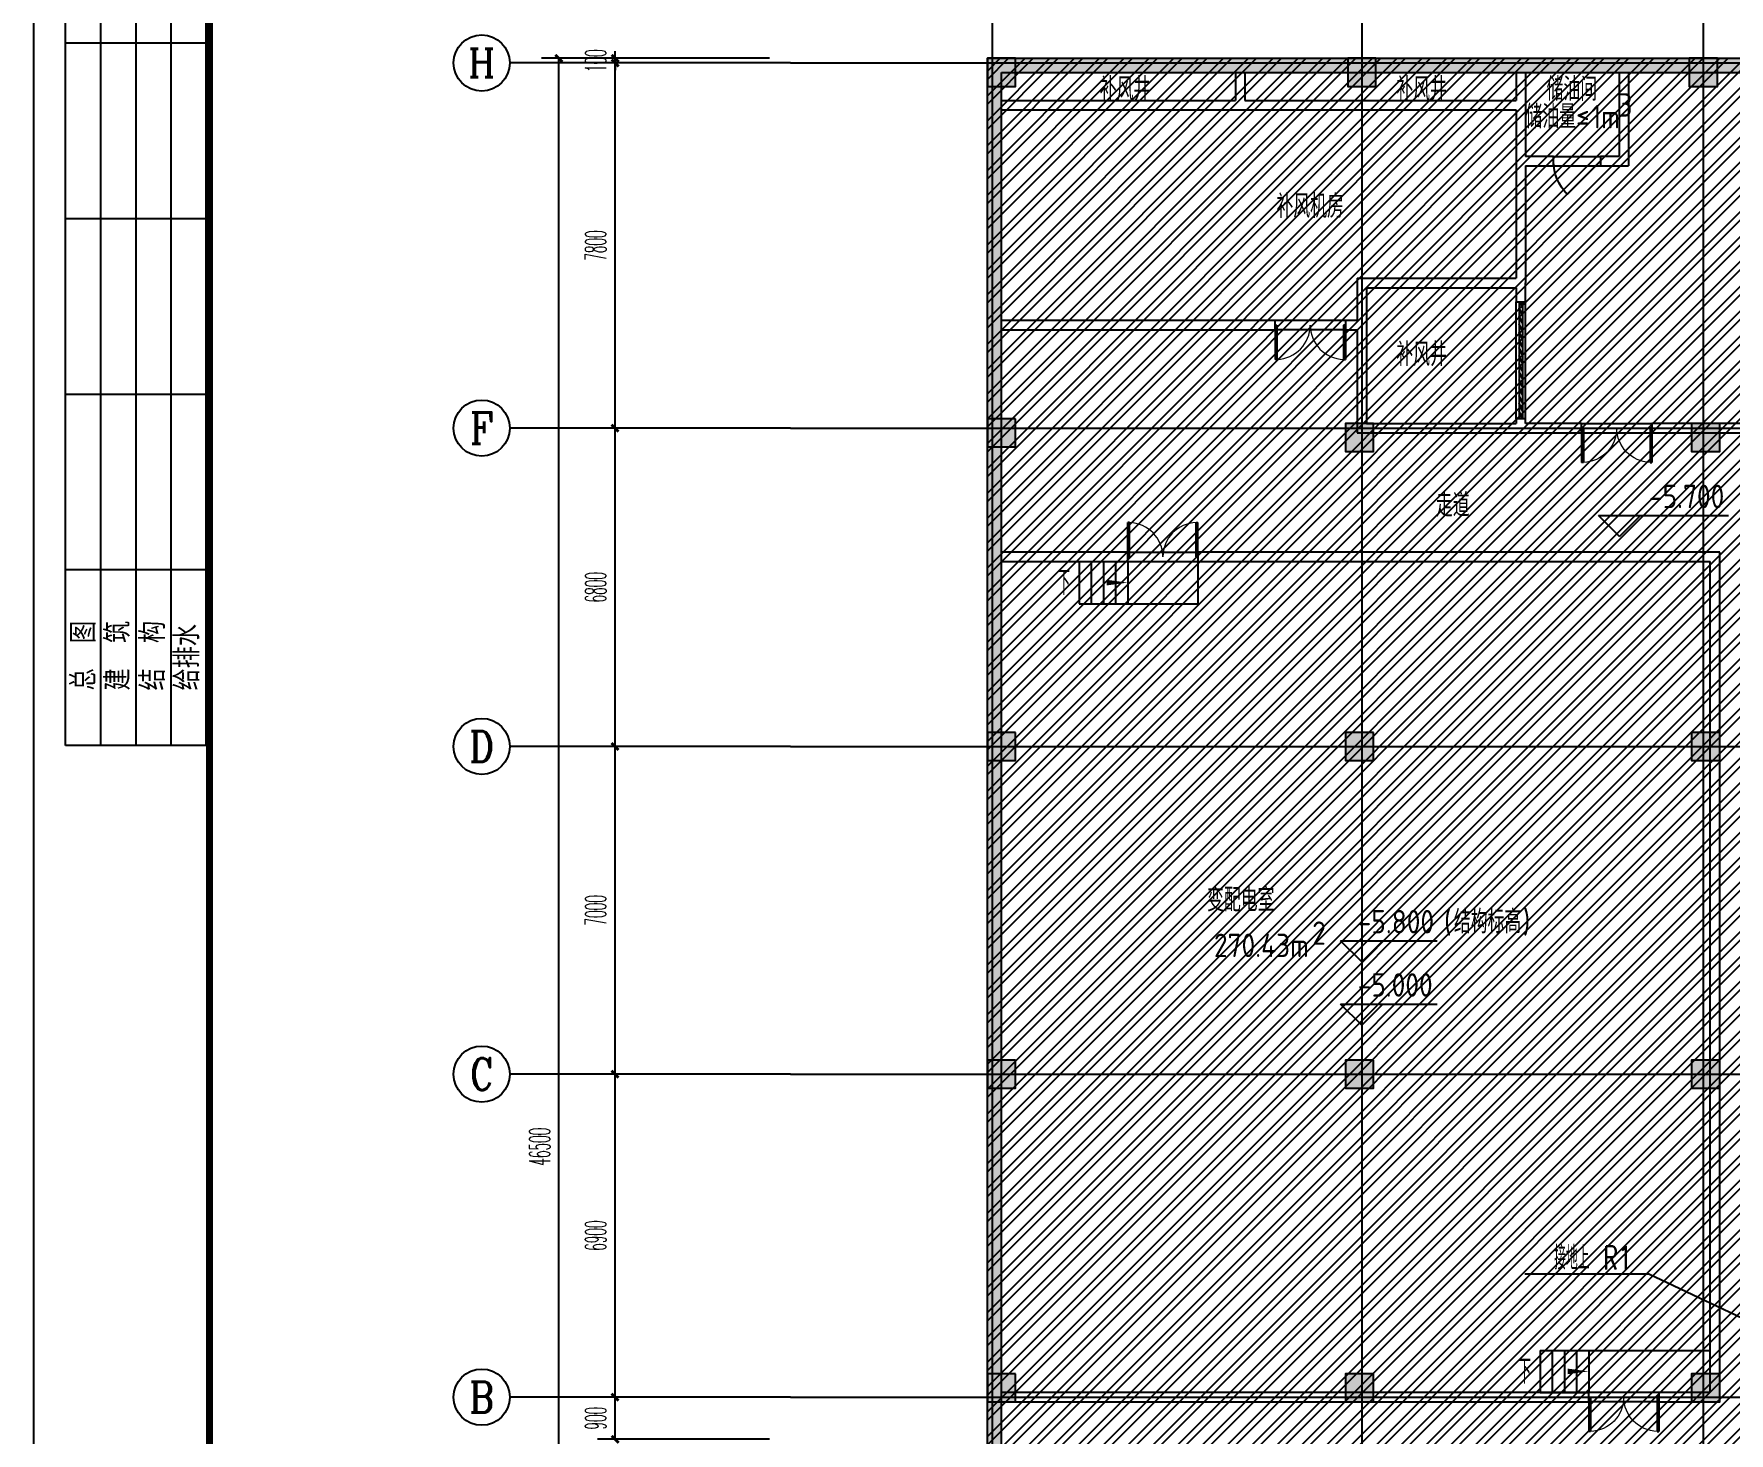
# Model space of a CAD drawing. Extents: x -888467 to -675969, y -675351 to -419232.
# Drawn here: x -888467 to -852239, y -632364 to -602476 of the extents above; entities that cross this region are included whole.
import ezdxf
from ezdxf.enums import TextEntityAlignment as Align

# ---------------------------------------------------------------- set-up
doc = ezdxf.new("R2010")
doc.units = 0
doc.header["$LTSCALE"] = 1000
doc.layers.get('0').update_dxf_attribs({"linetype": 'CONTINUOUS'})
doc.layers.get('Defpoints').update_dxf_attribs({"linetype": 'CONTINUOUS'})
for name, color, linetype in [('2-房间名称', 7, 'CONTINUOUS'), ('3-建筑', 7, 'CONTINUOUS'), ('3-淡显', 8, 'CONTINUOUS'), ('AXIS_TEXT', 7, 'CONTINUOUS'), ('BTTK', 7, 'CONTINUOUS'), ('DOTE', 252, 'CONTINUOUS'), ('PUB_TITLE', 7, 'CONTINUOUS'), ('建筑层', 253, 'CONTINUOUS'), ('改过图层标记', 3, 'CONTINUOUS'), ('标注-', 4, 'CONTINUOUS'), ('结构柱子', 253, 'CONTINUOUS')]:
    doc.layers.add(name, color=color, linetype=linetype)
doc.styles.add('_TCH_AXIS', font='COMPLEX', dxfattribs={"bigfont": 'GBCBIG'})
doc.styles.add('_TCH_DIM_T3', font='simplex.shx', dxfattribs={"width": 0.423529, "bigfont": 'gbcbig.shx'})
doc.styles.add('A_DIM', font='simplex.shx', dxfattribs={"width": 0.7, "bigfont": 'gbcbig.shx'})
doc.styles.add('COMPLEX', font='COMPLEX')
doc.styles.add('HZ(TK)', font='geniso.shx', dxfattribs={"width": 0.9, "bigfont": 'hztxt.shx'})
doc.styles.get("Standard").update_dxf_attribs({"font": 'GBENOR', "bigfont": 'GBCBIG'})
doc.styles.add('设备标注', font='simplex.shx', dxfattribs={"width": 0.705882, "bigfont": 'gbcbig.shx'})
doc.dimstyles.new('_TCH_ARCH&&150', dxfattribs={"dimtxt": 446.25, "dimasz": 150, "dimexe": 375, "dimexo": 450, "dimgap": 189.375, "dimtad": 1, "dimdec": 0, "dimzin": 0, "dimdsep": 46, "dimtxsty": '_TCH_DIM_T3', "dimblk": 'ARCHTICK', "dimcen": 0.09, "dimclrt": 7, "dimazin": 2, "dimtfac": 1, "dimtdec": 0, "dimtix": 1, "dimtmove": 2, "dimatfit": 3, "dimfxl": 1, "dimtolj": 1, "dimtzin": 0, "dimarcsym": 0})

# ---------------------------------------------------------------- blocks, each defined once
blk = doc.blocks.new('vhtemplate_2019年新竖式图框_A1_1_2', base_point=(-420.5, 0))
at = {"layer": 'PUB_TITLE'}
for p, q in [((-416, 384.5), (-416, 584.5)), ((-411, 584.5), (-411, 384.5)), ((-406, 584.5), (-406, 384.5)), ((-401, 584.5), (-401, 384.5)), ((-396, 584.5), (-396, 384.5)), ((-396, 484.5), (-416, 484.5)), ((-396, 459.5), (-416, 459.5)), ((-396, 434.5), (-416, 434.5)), ((-396, 409.5), (-416, 409.5)), ((-396, 384.5), (-416, 384.5))]:
    blk.add_line(p, q, dxfattribs=at)
at = {"layer": 'PUB_TITLE', "color": 7}
blk.add_lwpolyline([(-420.5, 594), (841, 594), (841, 0), (-420.5, 0)], close=True, dxfattribs=at)
at = {"layer": 'PUB_TITLE', "const_width": 1}
blk.add_lwpolyline([(-395.5, 10), (831, 10), (831, 584), (-395.5, 584)], close=True, dxfattribs=at)
at = {"layer": 'BTTK', "color": 4, "style": 'HZ(TK)', "width": 0.9}
for tag, p in [('合作单位', (796, 511.5)), ('建设单位', (796, 209.5)), ('工程名称', (796, 176.5)), ('子项名称', (806, 160)), ('图纸名称', (796, 141))]:
    blk.add_attdef(tag, text='', height=3.5, dxfattribs=at).set_placement(p, align=Align.MIDDLE_CENTER)
for tag, p in [('注册证书号', (808.5, 279)), ('注册印章号', (808.5, 271)), ('设计号', (806, 193)), ('图别', (789.75, 34)), ('图号', (822.25, 34)), ('版本号', (789.75, 26)), ('日期', (822.25, 26))]:
    blk.add_attdef(tag, text='', height=3.5, dxfattribs=at).set_placement(p, align=Align.MIDDLE)
at = {"layer": 'PUB_TITLE', "style": 'HZ(TK)', "width": 0.9}
for s, p in [('总  图', (-411.68, 392.34)), ('建  筑', (-406.8, 392.34)), ('结  构', (-401.8, 392.34)), ('给排水', (-396.93, 392.34))]:
    blk.add_text(s, height=3.5, rotation=90, dxfattribs=at).set_placement(p)
blk = doc.blocks.new('$WINLIB2D$00000039')
at = {"color": 0}
for points in [[(-0.5, 0.5), (-0.5, -0.5)], [(0.5, 0.5), (-0.5, 0.5)], [(0.5, -0.5), (0.5, 0.5)], [(-0.5, 0.167), (0.5, 0.167)], [(-0.384, -0.167), (-0.448, 0.167)], [(-0.316, -0.167), (-0.38, 0.167)], [(-0.248, -0.167), (-0.312, 0.167)], [(-0.18, -0.167), (-0.244, 0.167)], [(-0.112, -0.167), (-0.176, 0.167)], [(-0.044, -0.167), (-0.108, 0.167)], [(0.024, -0.167), (-0.04, 0.167)], [(0.092, -0.167), (0.028, 0.167)], [(0.16, -0.167), (0.096, 0.167)], [(0.228, -0.167), (0.164, 0.167)], [(0.296, -0.167), (0.232, 0.167)], [(0.364, -0.167), (0.3, 0.167)], [(0.432, -0.167), (0.368, 0.167)], [(0.5, -0.167), (0.436, 0.167)], [(-0.452, -0.167), (-0.5, 0.084)], [(-0.5, -0.167), (0.5, -0.167)], [(0.5, -0.5), (-0.5, -0.5)]]:
    blk.add_lwpolyline(points, dxfattribs=at)
blk = doc.blocks.new('$DorLib2D$00000002')
for p, q in [((-0.5, 0), (-0.5, 0.4875)), ((-0.475, 0.4875), (-0.5, 0.4875)), ((-0.475, 0), (-0.475, 0.4875)), ((0.475, 0), (0.475, 0.4875)), ((0.475, 0.4875), (0.5, 0.4875)), ((0.5, 0), (0.5, 0.4875)), ((-0.5, 0), (-0.475, 0)), ((0.5, 0), (0.475, 0))]:
    blk.add_line(p, q)
at = {"lineweight": 13}
for centre, start, end in [((-0.4875, 0), 0, 88.53072), ((0.4875, 0), 91.46928, 180)]:
    blk.add_arc(centre, 0.4875, start, end, dxfattribs=at)
blk = doc.blocks.new('$DorLib2D$00000114')
at = {"color": 0}
blk.add_line((0.5, 0), (-0.207, 0.707), dxfattribs=at)
blk.add_arc((0.5, 0), 1, 135, 180, dxfattribs=at)
blk = doc.blocks.new('_ArchTick')
at = {"color": 0, "linetype": 'ByBlock', "const_width": 0.4}
blk.add_lwpolyline([(-0.5, -0.5), (0.5, 0.5)], dxfattribs=at)
blk = doc.blocks.new('*D197')
at = {"layer": '3-建筑', "color": 0, "lineweight": -2, "transparency": 16777216}
for p, q in [((-872747, -631597), (-876422, -631597)), ((-876047, -632497), (-876047, -631597)), ((-872747, -632497), (-876422, -632497))]:
    blk.add_line(p, q, dxfattribs=at)
at = {"layer": 'Defpoints', "color": 0, "transparency": 16777216}
for p in [(-876047, -631597), (-872297, -631597), (-872297, -632497)]:
    blk.add_point(p, dxfattribs=at)
at = {"layer": '3-建筑', "color": 0, "lineweight": -2, "transparency": 16777216, "xscale": 150, "yscale": 150, "zscale": 150}
for p, rotation in [((-876047, -631597), 90), ((-876047, -632497), 270)]:
    blk.add_blockref('_ArchTick', p, dxfattribs=dict(at, rotation=rotation))
at = {"layer": '3-建筑', "color": 7, "transparency": 16777216, "insert": (-876460, -632047), "char_height": 446.2, "attachment_point": 5, "rotation": 90, "style": '_TCH_DIM_T3'}
blk.add_mtext('\\A1;900', dxfattribs=at)
blk = doc.blocks.new('*D198')
at = {"layer": '3-建筑', "color": 0, "lineweight": -2, "transparency": 16777216}
for p, q in [((-872747, -624697), (-876422, -624697)), ((-876047, -631597), (-876047, -624697)), ((-872747, -631597), (-876422, -631597))]:
    blk.add_line(p, q, dxfattribs=at)
at = {"layer": 'Defpoints', "color": 0, "transparency": 16777216}
for p in [(-876047, -624697), (-872297, -624697), (-872297, -631597)]:
    blk.add_point(p, dxfattribs=at)
at = {"layer": '3-建筑', "color": 0, "lineweight": -2, "transparency": 16777216, "xscale": 150, "yscale": 150, "zscale": 150}
for p, rotation in [((-876047, -624697), 90), ((-876047, -631597), 270)]:
    blk.add_blockref('_ArchTick', p, dxfattribs=dict(at, rotation=rotation))
at = {"layer": '3-建筑', "color": 7, "transparency": 16777216, "insert": (-876460, -628147), "char_height": 446.2, "attachment_point": 5, "rotation": 90, "style": '_TCH_DIM_T3'}
blk.add_mtext('\\A1;6900', dxfattribs=at)
blk = doc.blocks.new('*D199')
at = {"layer": '3-建筑', "color": 0, "lineweight": -2, "transparency": 16777216}
for p, q in [((-872747, -617697), (-876422, -617697)), ((-876047, -624697), (-876047, -617697)), ((-872747, -624697), (-876422, -624697))]:
    blk.add_line(p, q, dxfattribs=at)
at = {"layer": 'Defpoints', "color": 0, "transparency": 16777216}
for p in [(-876047, -617697), (-872297, -617697), (-872297, -624697)]:
    blk.add_point(p, dxfattribs=at)
at = {"layer": '3-建筑', "color": 0, "lineweight": -2, "transparency": 16777216, "xscale": 150, "yscale": 150, "zscale": 150}
for p, rotation in [((-876047, -617697), 90), ((-876047, -624697), 270)]:
    blk.add_blockref('_ArchTick', p, dxfattribs=dict(at, rotation=rotation))
at = {"layer": '3-建筑', "color": 7, "transparency": 16777216, "insert": (-876460, -621197), "char_height": 446.2, "attachment_point": 5, "rotation": 90, "style": '_TCH_DIM_T3'}
blk.add_mtext('\\A1;7000', dxfattribs=at)
blk = doc.blocks.new('*D200')
at = {"layer": '3-建筑', "color": 0, "lineweight": -2, "transparency": 16777216}
for p, q in [((-872747, -610897), (-876422, -610897)), ((-876047, -617697), (-876047, -610897)), ((-872747, -617697), (-876422, -617697))]:
    blk.add_line(p, q, dxfattribs=at)
at = {"layer": 'Defpoints', "color": 0, "transparency": 16777216}
for p in [(-876047, -610897), (-872297, -610897), (-872297, -617697)]:
    blk.add_point(p, dxfattribs=at)
at = {"layer": '3-建筑', "color": 0, "lineweight": -2, "transparency": 16777216, "xscale": 150, "yscale": 150, "zscale": 150}
for p, rotation in [((-876047, -610897), 90), ((-876047, -617697), 270)]:
    blk.add_blockref('_ArchTick', p, dxfattribs=dict(at, rotation=rotation))
at = {"layer": '3-建筑', "color": 7, "transparency": 16777216, "insert": (-876460, -614297), "char_height": 446.2, "attachment_point": 5, "rotation": 90, "style": '_TCH_DIM_T3'}
blk.add_mtext('\\A1;6800', dxfattribs=at)
blk = doc.blocks.new('*D201')
at = {"layer": '3-建筑', "color": 0, "lineweight": -2, "transparency": 16777216}
for p, q in [((-872747, -603097), (-876422, -603097)), ((-876047, -610897), (-876047, -603097)), ((-872747, -610897), (-876422, -610897))]:
    blk.add_line(p, q, dxfattribs=at)
at = {"layer": 'Defpoints', "color": 0, "transparency": 16777216}
for p in [(-876047, -603097), (-872297, -603097), (-872297, -610897)]:
    blk.add_point(p, dxfattribs=at)
at = {"layer": '3-建筑', "color": 0, "lineweight": -2, "transparency": 16777216, "xscale": 150, "yscale": 150, "zscale": 150}
for p, rotation in [((-876047, -603097), 90), ((-876047, -610897), 270)]:
    blk.add_blockref('_ArchTick', p, dxfattribs=dict(at, rotation=rotation))
at = {"layer": '3-建筑', "color": 7, "transparency": 16777216, "insert": (-876460, -606997), "char_height": 446.2, "attachment_point": 5, "rotation": 90, "style": '_TCH_DIM_T3'}
blk.add_mtext('\\A1;7800', dxfattribs=at)
blk = doc.blocks.new('*D202')
at = {"layer": '3-建筑', "color": 0, "lineweight": -2, "transparency": 16777216}
for p, q in [((-872747, -602997), (-876422, -602997)), ((-872747, -603097), (-876422, -603097)), ((-876047, -602997), (-876047, -602847)), ((-876047, -603097), (-876047, -602997)), ((-876047, -603097), (-876047, -603247))]:
    blk.add_line(p, q, dxfattribs=at)
at = {"layer": 'Defpoints', "color": 0, "transparency": 16777216}
for p in [(-876047, -602997), (-872297, -602997), (-872297, -603097)]:
    blk.add_point(p, dxfattribs=at)
at = {"layer": '3-建筑', "color": 0, "lineweight": -2, "transparency": 16777216, "xscale": 150, "yscale": 150, "zscale": 150}
for p, rotation in [((-876047, -602997), 270), ((-876047, -603097), 90)]:
    blk.add_blockref('_ArchTick', p, dxfattribs=dict(at, rotation=rotation))
at = {"layer": '3-建筑', "color": 7, "transparency": 16777216, "insert": (-876460, -603047), "char_height": 446.2, "attachment_point": 5, "rotation": 90, "style": '_TCH_DIM_T3'}
blk.add_mtext('\\A1;100', dxfattribs=at)
blk = doc.blocks.new('*D203')
at = {"layer": '3-建筑', "color": 0, "lineweight": -2, "transparency": 16777216}
for p, q in [((-872747, -602997), (-877622, -602997)), ((-877247, -649497), (-877247, -602997)), ((-872747, -649497), (-877622, -649497))]:
    blk.add_line(p, q, dxfattribs=at)
at = {"layer": 'Defpoints', "color": 0, "transparency": 16777216}
for p in [(-877247, -602997), (-872297, -602997), (-872297, -649497)]:
    blk.add_point(p, dxfattribs=at)
at = {"layer": '3-建筑', "color": 0, "lineweight": -2, "transparency": 16777216, "xscale": 150, "yscale": 150, "zscale": 150}
for p, rotation in [((-877247, -602997), 90), ((-877247, -649497), 270)]:
    blk.add_blockref('_ArchTick', p, dxfattribs=dict(at, rotation=rotation))
at = {"layer": '3-建筑', "color": 7, "transparency": 16777216, "insert": (-877660, -626247), "char_height": 446.2, "attachment_point": 5, "rotation": 90, "style": '_TCH_DIM_T3'}
blk.add_mtext('\\A1;46500', dxfattribs=at)
blk = doc.blocks.new('_AXISO')
blk.add_circle((0, 0), 0.5)
at = {"layer": 'AXIS_TEXT', "style": 'COMPLEX', "width": 1.041667}
blk.add_attdef('A', text='', height=0.56, dxfattribs=at).set_placement((-0.25, -0.28), (0.25, -0.28), align=Align.FIT)
blk = doc.blocks.new('A$C2B1B7B0A')
at = {"layer": '结构柱子'}
h = blk.add_hatch(color=253, dxfattribs=at)
h.dxf.hatch_style = 1
h.paths.add_polyline_path([(600, 46500), (0, 46500), (0, 45900), (600, 45900)])
h = blk.add_hatch(color=253, dxfattribs=at)
h.dxf.hatch_style = 1
h.paths.add_polyline_path([(8300, 46500), (7700, 46500), (7700, 45900), (8300, 45900)])
h = blk.add_hatch(color=253, dxfattribs=at)
h.dxf.hatch_style = 1
h.paths.add_polyline_path([(15600, 46500), (15000, 46500), (15000, 45900), (15600, 45900)])
h = blk.add_hatch(color=253, dxfattribs=at)
h.dxf.hatch_style = 1
h.paths.add_polyline_path([(600, 38800), (0, 38800), (0, 38200), (600, 38200)])
h = blk.add_hatch(color=253, dxfattribs=at)
h.dxf.hatch_style = 1
h.paths.add_polyline_path([(8250, 38700), (7650, 38700), (7650, 38100), (8250, 38100)])
h = blk.add_hatch(color=253, dxfattribs=at)
h.dxf.hatch_style = 1
h.paths.add_polyline_path([(15650, 38700), (15050, 38700), (15050, 38100), (15650, 38100)])
h = blk.add_hatch(color=253, dxfattribs=at)
h.dxf.hatch_style = 1
h.paths.add_polyline_path([(600, 32100), (0, 32100), (0, 31500), (600, 31500)])
h = blk.add_hatch(color=253, dxfattribs=at)
h.dxf.hatch_style = 1
h.paths.add_polyline_path([(8250, 32100), (7650, 32100), (7650, 31500), (8250, 31500)])
h = blk.add_hatch(color=253, dxfattribs=at)
h.dxf.hatch_style = 1
h.paths.add_polyline_path([(15650, 32100), (15050, 32100), (15050, 31500), (15650, 31500)])
h = blk.add_hatch(color=253, dxfattribs=at)
h.dxf.hatch_style = 1
h.paths.add_polyline_path([(600, 25100), (0, 25100), (0, 24500), (600, 24500)])
h = blk.add_hatch(color=253, dxfattribs=at)
h.dxf.hatch_style = 1
h.paths.add_polyline_path([(8250, 25100), (7650, 25100), (7650, 24500), (8250, 24500)])
h = blk.add_hatch(color=253, dxfattribs=at)
h.dxf.hatch_style = 1
h.paths.add_polyline_path([(15650, 25100), (15050, 25100), (15050, 24500), (15650, 24500)])
h = blk.add_hatch(color=253, dxfattribs=at)
h.dxf.hatch_style = 1
h.paths.add_polyline_path([(600, 18400), (0, 18400), (0, 17800), (600, 17800)])
h = blk.add_hatch(color=253, dxfattribs=at)
h.dxf.hatch_style = 1
h.paths.add_polyline_path([(8250, 18400), (7650, 18400), (7650, 17800), (8250, 17800)])
h = blk.add_hatch(color=253, dxfattribs=at)
h.dxf.hatch_style = 1
h.paths.add_polyline_path([(15650, 18400), (15050, 18400), (15050, 17800), (15650, 17800)])
at = {"layer": '结构柱子', "color": 253}
for points in [[(600, 46500), (0, 46500), (0, 45900), (600, 45900)], [(8300, 46500), (7700, 46500), (7700, 45900), (8300, 45900)], [(15600, 46500), (15000, 46500), (15000, 45900), (15600, 45900)], [(600, 38800), (0, 38800), (0, 38200), (600, 38200)], [(8250, 38700), (7650, 38700), (7650, 38100), (8250, 38100)], [(15650, 38700), (15050, 38700), (15050, 38100), (15650, 38100)], [(600, 32100), (0, 32100), (0, 31500), (600, 31500)], [(8250, 32100), (7650, 32100), (7650, 31500), (8250, 31500)], [(15650, 32100), (15050, 32100), (15050, 31500), (15650, 31500)], [(600, 25100), (0, 25100), (0, 24500), (600, 24500)], [(8250, 25100), (7650, 25100), (7650, 24500), (8250, 24500)], [(15650, 25100), (15050, 25100), (15050, 24500), (15650, 24500)], [(600, 18400), (0, 18400), (0, 17800), (600, 17800)], [(8250, 18400), (7650, 18400), (7650, 17800), (8250, 17800)], [(15650, 18400), (15050, 18400), (15050, 17800), (15650, 17800)]]:
    blk.add_lwpolyline(points, close=True, dxfattribs=at)

msp = doc.modelspace()

# ---------------------------------------------------------------- hatches: boundary and pattern name
at = {"layer": '3-淡显'}
h = msp.add_hatch(color=256, dxfattribs=at)
h.dxf.hatch_style = 1
h.paths.add_polyline_path([(-867490.4, -602996.6), (-868090.4, -602996.6), (-868090.4, -603596.6), (-867490.4, -603596.6)])
for points in [[(-868090.4, -602996.6), (-867790.4, -603296.6), (-862690.4, -603296.6), (-862690.4, -602996.6)], [(-868090.4, -603996.6), (-867790.4, -603996.6), (-867790.4, -603296.6), (-868090.4, -602996.6)], [(-862690.4, -602996.6), (-862690.4, -603296.6), (-856690.4, -603296.6), (-856690.4, -602996.6)], [(-856690.4, -602996.6), (-856690.4, -603296.6), (-854490.4, -603296.6), (-854490.4, -602996.6)], [(-854490.4, -602996.6), (-854490.4, -603296.6), (-846190.4, -603296.6), (-846190.4, -602996.6)], [(-868090.4, -608696.6), (-867790.4, -608696.6), (-867790.4, -603996.6), (-868090.4, -603996.6)], [(-868090.4, -613646.6), (-867790.4, -613646.6), (-867790.4, -608696.6), (-868090.4, -608696.6)], [(-868090.4, -631596.6), (-867790.4, -631596.6), (-867790.4, -613646.6), (-868090.4, -613646.6)], [(-868090.4, -634096.6), (-867790.4, -634096.6), (-867790.4, -631596.6), (-868090.4, -631596.6)]]:
    msp.add_hatch(color=256, dxfattribs=at).paths.add_polyline_path(points)
h = msp.add_hatch(color=256, dxfattribs=at)
h.dxf.hatch_style = 1
h.paths.add_polyline_path([(-859790.4, -602996.6), (-860390.4, -602996.6), (-860390.4, -603596.6), (-859790.4, -603596.6)])
h = msp.add_hatch(color=256, dxfattribs=at)
h.dxf.hatch_style = 1
h.paths.add_polyline_path([(-852490.4, -602996.6), (-853090.4, -602996.6), (-853090.4, -603596.6), (-852490.4, -603596.6)])
h = msp.add_hatch(color=256, dxfattribs=at)
h.dxf.hatch_style = 1
h.paths.add_polyline_path([(-867490.4, -610696.6), (-868090.4, -610696.6), (-868090.4, -611296.6), (-867490.4, -611296.6)])
h = msp.add_hatch(color=256, dxfattribs=at)
h.dxf.hatch_style = 1
h.paths.add_polyline_path([(-859840.4, -610796.6), (-860440.4, -610796.6), (-860440.4, -611396.6), (-859840.4, -611396.6)])
h = msp.add_hatch(color=256, dxfattribs=at)
h.dxf.hatch_style = 1
h.paths.add_polyline_path([(-852440.4, -610796.6), (-853040.4, -610796.6), (-853040.4, -611396.6), (-852440.4, -611396.6)])
h = msp.add_hatch(color=256, dxfattribs=at)
h.dxf.hatch_style = 1
h.paths.add_polyline_path([(-867490.4, -617396.6), (-868090.4, -617396.6), (-868090.4, -617996.6), (-867490.4, -617996.6)])
h = msp.add_hatch(color=256, dxfattribs=at)
h.dxf.hatch_style = 1
h.paths.add_polyline_path([(-859840.4, -617396.6), (-860440.4, -617396.6), (-860440.4, -617996.6), (-859840.4, -617996.6)])
h = msp.add_hatch(color=256, dxfattribs=at)
h.dxf.hatch_style = 1
h.paths.add_polyline_path([(-852440.4, -617396.6), (-853040.4, -617396.6), (-853040.4, -617996.6), (-852440.4, -617996.6)])
h = msp.add_hatch(color=256, dxfattribs=at)
h.dxf.hatch_style = 1
h.paths.add_polyline_path([(-867490.4, -624396.6), (-868090.4, -624396.6), (-868090.4, -624996.6), (-867490.4, -624996.6)])
h = msp.add_hatch(color=256, dxfattribs=at)
h.dxf.hatch_style = 1
h.paths.add_polyline_path([(-859840.4, -624396.6), (-860440.4, -624396.6), (-860440.4, -624996.6), (-859840.4, -624996.6)])
h = msp.add_hatch(color=256, dxfattribs=at)
h.dxf.hatch_style = 1
h.paths.add_polyline_path([(-852440.4, -624396.6), (-853040.4, -624396.6), (-853040.4, -624996.6), (-852440.4, -624996.6)])
h = msp.add_hatch(color=256, dxfattribs=at)
h.dxf.hatch_style = 1
h.paths.add_polyline_path([(-867490.4, -631096.6), (-868090.4, -631096.6), (-868090.4, -631696.6), (-867490.4, -631696.6)])
h = msp.add_hatch(color=256, dxfattribs=at)
h.dxf.hatch_style = 1
h.paths.add_polyline_path([(-859840.4, -631096.6), (-860440.4, -631096.6), (-860440.4, -631696.6), (-859840.4, -631696.6)])
h = msp.add_hatch(color=256, dxfattribs=at)
h.dxf.hatch_style = 1
h.paths.add_polyline_path([(-852440.4, -631096.6), (-853040.4, -631096.6), (-853040.4, -631696.6), (-852440.4, -631696.6)])
at = {"layer": '建筑层'}
h = msp.add_hatch(dxfattribs=at)
h.set_pattern_fill('金属', color=253, scale=150)
h.set_pattern_definition([(45, (-2314792.5, -1671847.72), (-265.16504, 265.16504), []), (45, (-2314615.73, -1671847.72), (-265.16504, 265.16504), [])])
h.paths.add_polyline_path([(-868090.4, -649496.6), (-844790.4, -649496.6), (-844790.4, -639496.6), (-839040.4, -639496.6), (-839040.4, -613746.6), (-836790.4, -613746.6), (-836790.4, -606096.6), (-824740.4, -606096.6), (-824740.4, -607096.6), (-812490.4, -607096.6), (-812490.4, -602996.6), (-819340.4, -602996.6), (-819340.4, -594614.9), (-826602.6, -594614.9), (-826402.5, -594750.9), (-826117.7, -594975.6), (-825921.1, -595155.9), (-825689.2, -595401.1), (-825498.5, -595635.8), (-825320.1, -595891), (-825150.3, -596178), (-824981.5, -596528.2), (-824864.5, -596834.7), (-824690.4, -597092.7), (-824717.4, -597391.1), (-824690.4, -597546.6), (-824660.1, -597787.5), (-824640.4, -597967.7), (-824640.7, -598142.7), (-824640.4, -598196.6), (-824640.4, -602996.6), (-868090.4, -602996.6)])
h.paths.add_polyline_path([(-844290.4, -631696.6), (-850690.4, -631696.6), (-850690.4, -628746.6), (-844290.4, -628746.6)], flags=16)
h.paths.add_polyline_path([(-844290.4, -610796.6), (-850690.4, -610796.6), (-850690.4, -613746.6), (-844290.4, -613746.6)], flags=16)

# ---------------------------------------------------------------- linework, layer by layer
at = {"layer": '2-房间名称'}
for p, q in [((-854583.5, -613214), (-855033.5, -612764)), ((-855033.5, -612764), (-852254.7, -612764)), ((-854583.5, -613214), (-854133.5, -612764)), ((-860090.4, -622297.4), (-860540.4, -621847.4)), ((-860540.4, -621847.4), (-858480.4, -621847.4)), ((-860090.4, -622297.4), (-859640.4, -621847.4)), ((-860090.4, -623648.6), (-860540.4, -623198.6)), ((-860540.4, -623198.6), (-858480.4, -623198.6)), ((-860090.4, -623648.6), (-859640.4, -623198.6))]:
    msp.add_line(p, q, dxfattribs=at)
at = {"layer": '3-建筑'}
for p, q in [((-872297.5, -603096.6), (-878297.5, -603096.6)), ((-868090.4, -602996.6), (-862690.4, -602996.6)), ((-868090.4, -603996.6), (-868090.4, -602996.6)), ((-862690.4, -602996.6), (-856690.4, -602996.6)), ((-856690.4, -602996.6), (-854490.4, -602996.6)), ((-854490.4, -602996.6), (-846190.4, -602996.6)), ((-867790.4, -603296.6), (-862690.4, -603296.6)), ((-867790.4, -603996.6), (-867790.4, -603296.6)), ((-862790.4, -603296.6), (-862790.4, -603896.6)), ((-862690.4, -603296.6), (-856690.4, -603296.6)), ((-862590.4, -603296.6), (-862590.4, -603896.6)), ((-856790.4, -603296.6), (-856790.4, -603896.6)), ((-856690.4, -603296.6), (-854490.4, -603296.6)), ((-856590.4, -603296.6), (-856590.4, -603996.6)), ((-854590.4, -603296.6), (-854590.4, -605096.6)), ((-854490.4, -603296.6), (-846190.4, -603296.6)), ((-854390.4, -603296.6), (-854390.4, -605296.6)), ((-867790.4, -603896.6), (-862790.4, -603896.6)), ((-862590.4, -603896.6), (-856790.4, -603896.6)), ((-868090.4, -608696.6), (-868090.4, -603996.6)), ((-867790.4, -608696.6), (-867790.4, -603996.6)), ((-867790.4, -604096.6), (-862690.4, -604096.6)), ((-862690.4, -604096.6), (-856790.4, -604096.6)), ((-856790.4, -604096.6), (-856790.4, -605196.6)), ((-856590.4, -603996.6), (-856590.4, -605096.6)), ((-856790.4, -605196.6), (-856790.4, -607696.6)), ((-855990.4, -605096.6), (-856590.4, -605096.6)), ((-856590.4, -605296.6), (-855990.4, -605296.6)), ((-856590.4, -605296.6), (-856590.4, -607796.6)), ((-855990.4, -605096.6), (-854990.4, -605096.6)), ((-855990.4, -605296.6), (-855990.4, -605096.6)), ((-855990.4, -605296.6), (-854990.4, -605296.6)), ((-854590.4, -605096.6), (-854990.4, -605096.6)), ((-854990.4, -605096.6), (-854990.4, -605296.6)), ((-854990.4, -605296.6), (-854390.4, -605296.6)), ((-860190.4, -607696.6), (-856790.4, -607696.6)), ((-860190.4, -607696.6), (-860190.4, -608596.6)), ((-859990.4, -607896.6), (-856790.4, -607896.6)), ((-859990.4, -607896.6), (-859990.4, -608696.6)), ((-856790.4, -607896.6), (-856790.4, -608196.6)), ((-856590.4, -608196.6), (-856590.4, -607796.6)), ((-856790.4, -608196.6), (-856590.4, -608196.6)), ((-861940.4, -608596.6), (-867790.4, -608596.6)), ((-861940.4, -608796.6), (-861940.4, -608596.6)), ((-860440.4, -608596.6), (-861940.4, -608596.6)), ((-860190.4, -608596.6), (-860440.4, -608596.6)), ((-860440.4, -608596.6), (-860440.4, -608796.6)), ((-868090.4, -613646.6), (-868090.4, -608696.6)), ((-867790.4, -613646.6), (-867790.4, -608696.6)), ((-867790.4, -608796.6), (-861940.4, -608796.6)), ((-860440.4, -608796.6), (-861940.4, -608796.6)), ((-860440.4, -608796.6), (-860190.4, -608796.6)), ((-860190.4, -608796.6), (-860190.4, -610996.6)), ((-859990.4, -608696.6), (-859990.4, -610796.6)), ((-859990.4, -610796.6), (-856790.4, -610796.6)), ((-856590.4, -610696.6), (-856790.4, -610696.6)), ((-856790.4, -610696.6), (-856790.4, -610796.6)), ((-856590.4, -610796.6), (-856590.4, -610696.6)), ((-855390.4, -610796.6), (-856590.4, -610796.6)), ((-855390.4, -610996.6), (-855390.4, -610796.6)), ((-855390.4, -610796.6), (-853890.4, -610796.6)), ((-850690.4, -610796.6), (-853890.4, -610796.6)), ((-853890.4, -610796.6), (-853890.4, -610996.6)), ((-872297.5, -610896.6), (-878297.5, -610896.6)), ((-860190.4, -610996.6), (-856690.4, -610996.6)), ((-856690.4, -610996.6), (-855390.4, -610996.6)), ((-855390.4, -610996.6), (-853890.4, -610996.6)), ((-853890.4, -610996.6), (-850690.4, -610996.6)), ((-868090.4, -631596.6), (-868090.4, -613646.6)), ((-865090.4, -613546.6), (-867790.4, -613546.6)), ((-867790.4, -631596.6), (-867790.4, -613646.6)), ((-865090.4, -613746.6), (-865090.4, -613546.6)), ((-865090.4, -613546.6), (-863590.4, -613546.6)), ((-852440.4, -613546.6), (-863590.4, -613546.6)), ((-863590.4, -613546.6), (-863590.4, -613746.6)), ((-852440.4, -631696.6), (-852440.4, -613546.6)), ((-867790.4, -613746.6), (-865090.4, -613746.6)), ((-866130.4, -613746.6), (-866130.4, -614646.6)), ((-865870.4, -613746.6), (-865870.4, -614646.6)), ((-865610.4, -613746.6), (-865610.4, -614646.6)), ((-865350.4, -613746.6), (-865350.4, -614646.6)), ((-865090.4, -613746.6), (-865090.4, -614646.6)), ((-865090.4, -613746.6), (-863590.4, -613746.6)), ((-863590.4, -613746.6), (-863590.4, -614646.6)), ((-863590.4, -613746.6), (-852640.4, -613746.6)), ((-852640.4, -631496.6), (-852640.4, -613746.6)), ((-866130.4, -614646.6), (-863590.4, -614646.6)), ((-866130.4, -614646.6), (-865090.4, -614646.6)), ((-872297.5, -617696.6), (-878297.5, -617696.6)), ((-872297.5, -624696.6), (-878297.5, -624696.6)), ((-856280.4, -630596.6), (-852640.4, -630596.6)), ((-856280.4, -630596.6), (-855240.4, -630596.6)), ((-856280.4, -630596.6), (-856280.4, -631496.6)), ((-856020.4, -630596.6), (-856020.4, -631496.6)), ((-855760.4, -630596.6), (-855760.4, -631496.6)), ((-855500.4, -630596.6), (-855500.4, -631496.6)), ((-855240.4, -630596.6), (-855240.4, -631496.6)), ((-872297.5, -631596.6), (-878297.5, -631596.6)), ((-868090.4, -634096.6), (-868090.4, -631596.6)), ((-855240.4, -631496.6), (-867790.4, -631496.6)), ((-867790.4, -634096.6), (-867790.4, -631596.6)), ((-867790.4, -631696.6), (-855240.4, -631696.6)), ((-856280.4, -631496.6), (-855240.4, -631496.6)), ((-853740.4, -631496.6), (-855240.4, -631496.6)), ((-855240.4, -631696.6), (-855240.4, -631496.6)), ((-853740.4, -631696.6), (-855240.4, -631696.6)), ((-852640.4, -631496.6), (-853740.4, -631496.6)), ((-853740.4, -631496.6), (-853740.4, -631696.6)), ((-853740.4, -631696.6), (-852440.4, -631696.6))]:
    msp.add_line(p, q, dxfattribs=at)
for points in [[(-866130.4, -614196.6, 0, 0, 0), (-865090.4, -614196.6, 0, 120, 0), (-865540.4, -614196.6, 0, 0, 0)], [(-856280.4, -631046.6, 0, 0, 0), (-855240.4, -631046.6, 0, 120, 0), (-855690.4, -631046.6, 0, 0, 0)]]:
    msp.add_lwpolyline(points, format="xyseb", dxfattribs=at)
at = {"layer": '3-淡显'}
for p, q in [((-867490.4, -602996.6), (-868090.4, -602996.6)), ((-868090.4, -602996.6), (-868090.4, -603596.6)), ((-867490.4, -603596.6), (-867490.4, -602996.6)), ((-859790.4, -602996.6), (-860390.4, -602996.6)), ((-860390.4, -602996.6), (-860390.4, -603596.6)), ((-859790.4, -603596.6), (-859790.4, -602996.6)), ((-852490.4, -602996.6), (-853090.4, -602996.6)), ((-853090.4, -602996.6), (-853090.4, -603596.6)), ((-852490.4, -603596.6), (-852490.4, -602996.6)), ((-868090.4, -603596.6), (-867490.4, -603596.6)), ((-860390.4, -603596.6), (-859790.4, -603596.6)), ((-853090.4, -603596.6), (-852490.4, -603596.6)), ((-867490.4, -610696.6), (-868090.4, -610696.6)), ((-868090.4, -610696.6), (-868090.4, -611296.6)), ((-867490.4, -611296.6), (-867490.4, -610696.6)), ((-859840.4, -610796.6), (-860440.4, -610796.6)), ((-860440.4, -610796.6), (-860440.4, -611396.6)), ((-859840.4, -611396.6), (-859840.4, -610796.6)), ((-852440.4, -610796.6), (-853040.4, -610796.6)), ((-853040.4, -610796.6), (-853040.4, -611396.6)), ((-852440.4, -611396.6), (-852440.4, -610796.6)), ((-868090.4, -611296.6), (-867490.4, -611296.6)), ((-860440.4, -611396.6), (-859840.4, -611396.6)), ((-853040.4, -611396.6), (-852440.4, -611396.6)), ((-867490.4, -617396.6), (-868090.4, -617396.6)), ((-868090.4, -617396.6), (-868090.4, -617996.6)), ((-867490.4, -617996.6), (-867490.4, -617396.6)), ((-859840.4, -617396.6), (-860440.4, -617396.6)), ((-860440.4, -617396.6), (-860440.4, -617996.6)), ((-859840.4, -617996.6), (-859840.4, -617396.6)), ((-852440.4, -617396.6), (-853040.4, -617396.6)), ((-853040.4, -617396.6), (-853040.4, -617996.6)), ((-852440.4, -617996.6), (-852440.4, -617396.6)), ((-868090.4, -617996.6), (-867490.4, -617996.6)), ((-860440.4, -617996.6), (-859840.4, -617996.6)), ((-853040.4, -617996.6), (-852440.4, -617996.6)), ((-867490.4, -624396.6), (-868090.4, -624396.6)), ((-868090.4, -624396.6), (-868090.4, -624996.6)), ((-867490.4, -624996.6), (-867490.4, -624396.6)), ((-859840.4, -624396.6), (-860440.4, -624396.6)), ((-860440.4, -624396.6), (-860440.4, -624996.6)), ((-859840.4, -624996.6), (-859840.4, -624396.6)), ((-852440.4, -624396.6), (-853040.4, -624396.6)), ((-853040.4, -624396.6), (-853040.4, -624996.6)), ((-852440.4, -624996.6), (-852440.4, -624396.6)), ((-868090.4, -624996.6), (-867490.4, -624996.6)), ((-860440.4, -624996.6), (-859840.4, -624996.6)), ((-853040.4, -624996.6), (-852440.4, -624996.6)), ((-867490.4, -631096.6), (-868090.4, -631096.6)), ((-868090.4, -631096.6), (-868090.4, -631696.6)), ((-867490.4, -631696.6), (-867490.4, -631096.6)), ((-859840.4, -631096.6), (-860440.4, -631096.6)), ((-860440.4, -631096.6), (-860440.4, -631696.6)), ((-859840.4, -631696.6), (-859840.4, -631096.6)), ((-852440.4, -631096.6), (-853040.4, -631096.6)), ((-853040.4, -631096.6), (-853040.4, -631696.6)), ((-852440.4, -631696.6), (-852440.4, -631096.6)), ((-868090.4, -631696.6), (-867490.4, -631696.6)), ((-860440.4, -631696.6), (-859840.4, -631696.6)), ((-853040.4, -631696.6), (-852440.4, -631696.6))]:
    msp.add_line(p, q, dxfattribs=at)
at = {"layer": 'DOTE', "color": 251}
for p, q in [((-867990.4, -598065.9), (-867990.4, -651314.5)), ((-860090.4, -598065.9), (-860090.4, -651301.5)), ((-852790.4, -598065.9), (-852790.4, -651301.5)), ((-872297.5, -603096.6), (-724690.4, -603096.6)), ((-872297.5, -610896.6), (-724690.4, -610896.6)), ((-872297.5, -617696.6), (-836690.4, -617696.6)), ((-872297.5, -624696.6), (-724690.4, -624696.6)), ((-872297.5, -631596.6), (-724690.4, -631596.6))]:
    msp.add_line(p, q, dxfattribs=at)
at = {"layer": '标注-', "color": 2}
for p, q in [((-853953.4, -628971.7), (-856603.8, -628971.7)), ((-850311.4, -630696.9), (-853953.4, -628971.7))]:
    msp.add_line(p, q, dxfattribs=at)

# ---------------------------------------------------------------- block references
msp.add_blockref('A$C2B1B7B0A', (-868090.4, -649496.6))
at = {"layer": '3-建筑'}
ref = msp.add_blockref('_AXISO', (-878897.5, -603096.6), dxfattribs=dict(at, xscale=1200, yscale=1200, zscale=1200))
ref.add_attrib('A', 'H', dxfattribs={"layer": 'AXIS_TEXT', "height": 608.3, "style": '_TCH_AXIS'}).set_placement((-879187.1, -603400.7), (-878607.8, -603400.7), align=Align.FIT)
at = {"layer": '3-建筑', "zscale": 200.0000000065775}
for name, p, xscale, yscale in [('$DorLib2D$00000114', (-855490.4, -605196.6), 1000, -1000), ('$DorLib2D$00000002', (-854640.4, -610896.6), 1500, -1500)]:
    msp.add_blockref(name, p, dxfattribs=dict(at, xscale=xscale, yscale=yscale))
at = {"layer": '3-建筑'}
for name, p, xscale, yscale, zscale, rotation in [('$WINLIB2D$00000039', (-856690.4, -609446.6), 2500, -200.0000000065775, 2500, 270), ('$DorLib2D$00000002', (-861190.4, -608696.6), 1500, 1500, 199.9999983671296, 179.9999998170601), ('$DorLib2D$00000002', (-864340.4, -613646.6), 1500, 1500, 200.0000000010477, 359.9999999427105), ('$DorLib2D$00000002', (-854490.4, -631596.6), -1500, 1500, 200.0000000010477, 180)]:
    msp.add_blockref(name, p, dxfattribs=dict(at, xscale=xscale, yscale=yscale, zscale=zscale, rotation=rotation))
ref = msp.add_blockref('_AXISO', (-878897.5, -610896.6), dxfattribs=dict(at, xscale=1200, yscale=1200, zscale=1200))
ref.add_attrib('A', 'F', dxfattribs={"layer": 'AXIS_TEXT', "height": 668.2, "style": '_TCH_AXIS'}).set_placement((-879152, -611230.7), (-878642.9, -611230.7), align=Align.FIT)
ref = msp.add_blockref('_AXISO', (-878897.5, -617696.6), dxfattribs=dict(at, xscale=1200, yscale=1200, zscale=1200))
ref.add_attrib('A', 'D', dxfattribs={"layer": 'AXIS_TEXT', "height": 652.9, "style": '_TCH_AXIS'}).set_placement((-879161.7, -618023), (-878633.2, -618023), align=Align.FIT)
ref = msp.add_blockref('_AXISO', (-878897.5, -624696.6), dxfattribs=dict(at, xscale=1200, yscale=1200, zscale=1200))
ref.add_attrib('A', 'C', dxfattribs={"layer": 'AXIS_TEXT', "height": 683.5, "style": '_TCH_AXIS'}).set_placement((-879141.6, -625038.3), (-878653.3, -625038.3), align=Align.FIT)
ref = msp.add_blockref('_AXISO', (-878897.5, -631596.6), dxfattribs=dict(at, xscale=1200, yscale=1200, zscale=1200))
ref.add_attrib('A', 'B', dxfattribs={"layer": 'AXIS_TEXT', "height": 652.9, "style": '_TCH_AXIS'}).set_placement((-879161.7, -631923), (-878633.2, -631923), align=Align.FIT)
at = {"layer": '改过图层标记', "xscale": 150, "yscale": 150, "zscale": 150}
msp.add_blockref('vhtemplate_2019年新竖式图框_A1_1_2', (-888467, -675351.2), dxfattribs=at)

# ---------------------------------------------------------------- texts
at = {"layer": '2-房间名称'}
for s, p in [('补风井', (-865689.4, -603905.5)), ('补风井', (-859351.5, -603905.5)), ('储油间', (-856138.7, -603905.7)), ('3', (-854602.8, -604243.8)), ('储油量≤', (-856590.4, -604493.8)), ('1m', (-855186.1, -604493.8)), ('补风机房', (-861913, -606405.5)), ('补风井', (-859351.5, -609570.5)), ('走道', (-858504, -612788.7)), ('-5.700', (-853949.7, -612606.5)), ('变配电室', (-863395.3, -621221.8)), ('-5.800', (-860175.4, -621689.9)), ('(', (-858330.4, -621689.9)), ('结构标高', (-858120.4, -621689.9)), (')', (-856645.9, -621689.9)), ('2', (-861147.5, -621934.3)), ('270.43m', (-863247.5, -622196.8)), ('-5.000', (-860175.4, -623041.1))]:
    msp.add_text(s, height=500, dxfattribs=at).set_placement(p)
at = {"layer": '3-建筑', "style": 'A_DIM', "width": 0.7}
for p in [(-866585.9, -614459.1), (-856735.9, -631309.1)]:
    msp.add_text('下', height=525, dxfattribs=at).set_placement(p)
at = {"layer": '标注-', "color": 2, "style": '设备标注', "width": 0.7}
for s, p in [('接地上', (-855978.6, -628871.7)), ('R1', (-854928.6, -628871.7))]:
    msp.add_text(s, height=500, dxfattribs=at).set_placement(p)

# ---------------------------------------------------------------- dimensions: what is measured, and where the dimension line sits
at = {"layer": '3-建筑'}
for p1, p2, distance, picture, middle in [((-872297.5, -603096.6), (-872297.5, -602996.6), 3750, '*D202', (-876460, -603046.6)), ((-872297.5, -649496.6), (-872297.5, -602996.6), 4950, '*D203', (-877660, -626246.6)), ((-872297.5, -610896.6), (-872297.5, -603096.6), 3750, '*D201', (-876460, -606996.6)), ((-872297.5, -617696.6), (-872297.5, -610896.6), 3750, '*D200', (-876460, -614296.6)), ((-872297.5, -624696.6), (-872297.5, -617696.6), 3750, '*D199', (-876460, -621196.6)), ((-872297.5, -631596.6), (-872297.5, -624696.6), 3750, '*D198', (-876460, -628146.6)), ((-872297.5, -632496.6), (-872297.5, -631596.6), 3750, '*D197', (-876460, -632046.6))]:
    dim = msp.add_aligned_dim(p1=p1, p2=p2, distance=distance, dimstyle='_TCH_ARCH&&150', dxfattribs=at)
    dim.commit()
    dim.dimension.update_dxf_attribs({"geometry": picture, "text_midpoint": middle})

doc.saveas('drawing.dxf')
